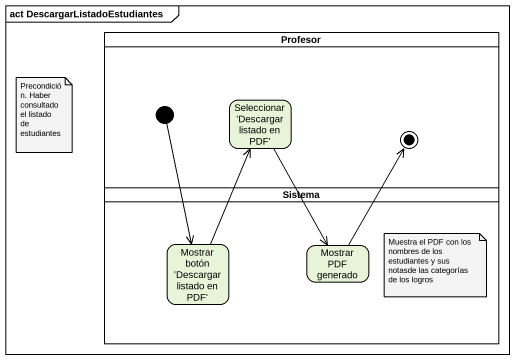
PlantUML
@startuml
mainframe act DescargarListadoEstudiantes
hide empty description
state Profesor <<partition>> {
  state "Seleccionar 'Descargar listado en PDF'" as Seleccionar_Descargar
  state initial1 <<start>>
  state final1 <<end>>
}
state Sistema <<partition>> {
  state "Mostrar botón 'Descargar listado en PDF'" as Mostrar_botón_Descargar
  state "Mostrar PDF generado" as Mostrar_PDF_generado
}
Seleccionar_Descargar --> Mostrar_PDF_generado
initial1 --> Mostrar_botón_Descargar
Mostrar_botón_Descargar -up-> Seleccionar_Descargar
Mostrar_PDF_generado -up-> final1
note as N1
  Precondición. Haber consultado el listado de estudiantes
end note
note as N2
  Muestra el PDF con los nombres de los estudiantes y sus notasde las categorías de los logros
end note
@enduml
